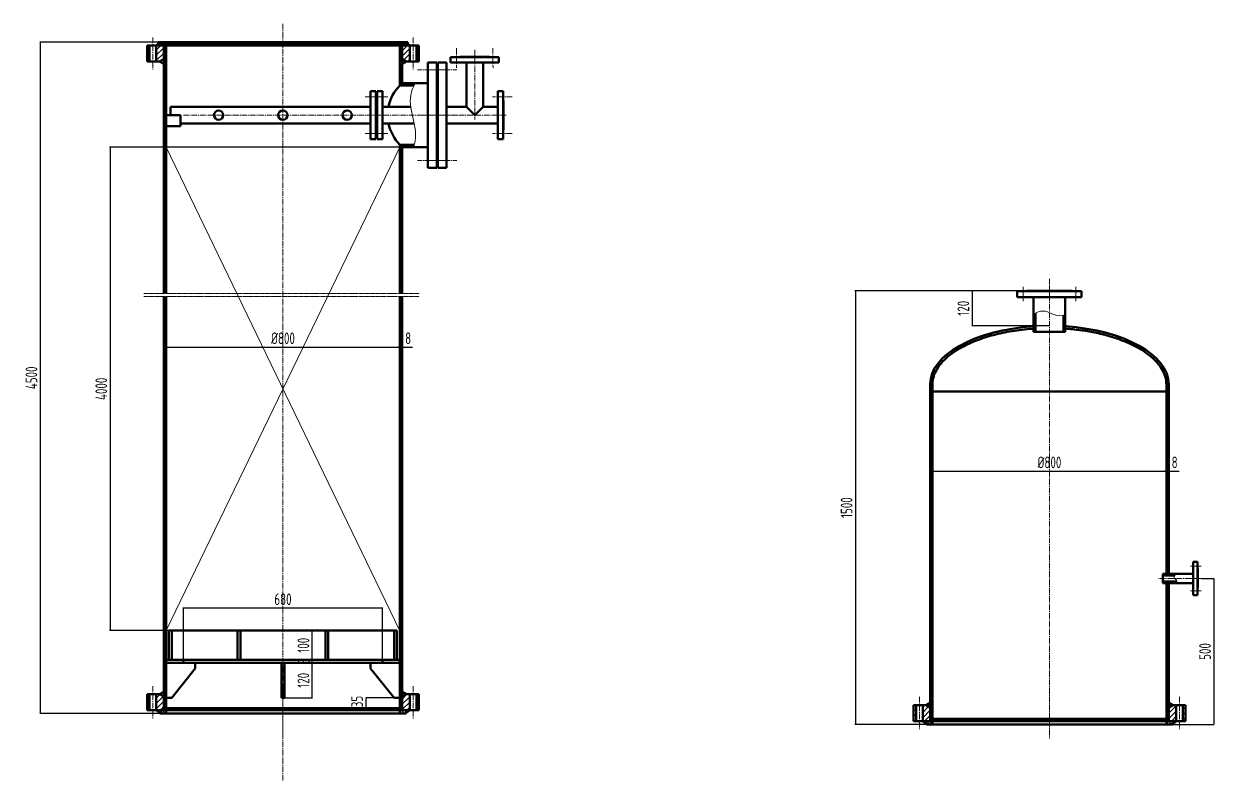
# Model space of a CAD drawing. Header units: millimetres. Extents: x -4783 to 11684, y 6425 to 68023.
# Drawn here: x 7611 to 11684, y 32023 to 34616 of the extents above; entities that cross this region are included whole.
import ezdxf

# ---------------------------------------------------------------- set-up
doc = ezdxf.new("R2010")
doc.units = ezdxf.units.MM
doc.linetypes.add('CENTER2', pattern=[28.575, 19.05, -3.175, 3.175, -3.175])
doc.linetypes.add('JIS_09_15', pattern=[18.9, 15, -0.9, 0.6, -0.9, 0.6, -0.9])
for name, color, linetype, lineweight in [('中心线', 1, 'CENTER2', 15), ('双点划线', 4, 'JIS_09_15', 15), ('尺寸线', 3, 'Continuous', 15), ('细实线', 2, 'Continuous', 15), ('轮廓线', 7, 'Continuous', 50)]:
    doc.layers.add(name, color=color, linetype=linetype, lineweight=lineweight)
doc.styles.add('工程字', font='gbenor.shx', dxfattribs={"width": 0.8, "bigfont": 'gbcbig.shx'})
doc.dimstyles.new('ISO-25', dxfattribs={"dimtxt": 40, "dimasz": 2.5, "dimexe": 1.25, "dimexo": 0.625, "dimgap": 10, "dimtad": 1, "dimdec": 0, "dimtxsty": '工程字', "dimcen": 2.5, "dimadec": 0, "dimazin": 0, "dimtfac": 1, "dimtdec": 0, "dimtmove": 0, "dimatfit": 3, "dimfxl": 0, "dimarcsym": 0})
pattern_1 = [(45, (6186.743, 33689.995), (-8.980256, 8.980256), [])]
pattern_2 = [(135, (6186.743, 33689.995), (-4.490128, -4.490128), [])]
pattern_3 = [(135, (6186.743, 33689.9953), (-1.122532, -1.122532), []), (225, (6186.743, 33689.9953), (1.122532, -1.122532), [])]
pattern_4 = [(45, (6186.743, 31111.843), (-8.980256, 8.980256), [])]
pattern_5 = [(135, (6186.743, 31111.8434), (-4.490128, -4.490128), [])]
pattern_6 = [(135, (6186.743, 31111.8434), (-1.122532, -1.122532), []), (225, (6186.743, 31111.8434), (1.122532, -1.122532), [])]
pattern_7 = [(45, (-2311.275, -1142.728), (-8.980256, 8.980256), [])]
pattern_8 = [(135, (-2311.275, -1142.728), (-4.490128, -4.490128), [])]
pattern_9 = [(135, (-2311.2753, -1142.7277), (-1.122532, -1.122532), []), (225, (-2311.2753, -1142.7277), (1.122532, -1.122532), [])]

# ---------------------------------------------------------------- blocks, each defined once
blk = doc.blocks.new('PL50-1.0RF')
at = {"layer": '中心线'}
for p, q in [((-62.5, 49.3), (-62.5, -18.3)), ((62.5, 49.3), (62.5, -18.3))]:
    blk.add_line(p, q, dxfattribs=at)
at = {"layer": '轮廓线'}
for p, q in [((0, 18), (-82.5, 18)), ((-82.5, 18), (-82.5, 0)), ((-82.5, 0), (0, 0)), ((-50, 20), (-50, 18)), ((0, 20), (-50, 20)), ((0, 20), (50, 20)), ((0, 18), (82.5, 18)), ((82.5, 0), (0, 0)), ((50, 20), (50, 18)), ((82.5, 18), (82.5, 0))]:
    blk.add_line(p, q, dxfattribs=at)
blk = doc.blocks.new('PL200-2.5RF')
at = {"layer": '中心线'}
for p, q in [((-155, 64.9), (-155, -35.4)), ((0, 64.9), (0, -35.4)), ((155, 64.9), (155, -35.4))]:
    blk.add_line(p, q, dxfattribs=at)
at = {"layer": '轮廓线'}
for p, q in [((-180, 30), (180, 30)), ((-180, 0), (-180, 30)), ((180, 0), (-180, 0)), ((-137, 32), (137, 32)), ((-137, 32), (-137, 30)), ((137, 32), (137, 30)), ((180, 30), (180, 0))]:
    blk.add_line(p, q, dxfattribs=at)
blk = doc.blocks.new('*D139')
at = {"layer": 'Defpoints', "color": 0}
for p in [(8070.5, 34553.4), (7667.6, 32254.6), (8077, 32254.6)]:
    blk.add_point(p, dxfattribs=at)
at = {"layer": '尺寸线', "color": 0, "lineweight": -2}
for p, q in [((8069.9, 34553.4), (7666.4, 34553.4)), ((7667.6, 34550.9), (7667.6, 32257.1)), ((8076.4, 32254.6), (7666.4, 32254.6))]:
    blk.add_line(p, q, dxfattribs=at)
at = {"layer": '尺寸线', "color": 0}
for points in [[(7667.2, 34550.9), (7668.1, 34550.9), (7667.6, 34553.4)], [(7667.2, 32257.1), (7668.1, 32257.1), (7667.6, 32254.6)]]:
    blk.add_solid(points, dxfattribs=at)
at = {"layer": '尺寸线', "color": 0, "insert": (7637.6, 33404), "char_height": 40, "attachment_point": 5, "rotation": 90, "style": '工程字'}
blk.add_mtext('4500', dxfattribs=at)
blk = doc.blocks.new('PL25-1.0RF')
at = {"layer": '中心线', "linetype": 'Continuous'}
for p, q in [((-42.5, 27.1), (-42.5, -9.1)), ((0, 27.1), (0, -9.1)), ((42.5, 27.1), (42.5, -9.1))]:
    blk.add_line(p, q, dxfattribs=at)
at = {"layer": '轮廓线', "linetype": 'Continuous'}
for p, q in [((-57.5, 14), (57.5, 14)), ((-57.5, 0), (-57.5, 14)), ((57.5, 0), (-57.5, 0)), ((-32.5, 16), (32.5, 16)), ((-32.5, 16), (-32.5, 14)), ((32.5, 16), (32.5, 14)), ((57.5, 14), (57.5, 0))]:
    blk.add_line(p, q, dxfattribs=at)
blk = doc.blocks.new('PL100-1.0RF')
at = {"layer": '中心线', "linetype": 'Continuous'}
for p, q in [((-90, 35.8), (-90, -13.2)), ((0, 35.8), (0, -13.2)), ((90, 35.8), (90, -13.2))]:
    blk.add_line(p, q, dxfattribs=at)
at = {"layer": '轮廓线', "linetype": 'Continuous'}
for p, q in [((-110, 20), (110, 20)), ((-110, 0), (-110, 20)), ((110, 0), (-110, 0)), ((-78, 22), (78, 22)), ((-78, 22), (-78, 20)), ((78, 22), (78, 20)), ((110, 20), (110, 0))]:
    blk.add_line(p, q, dxfattribs=at)
blk = doc.blocks.new('塔帽')
at = {"layer": '细实线'}
h = blk.add_hatch(dxfattribs=at)
h.set_pattern_fill('ANSI31', color=256, scale=4, style=0)
h.set_pattern_definition(pattern_7)
h.paths.add_polyline_path([(-456.5, 66), (-465, 66), (-465, 12), (-456.5, 12)])
h.paths.add_polyline_path([(-433.5, 12), (-408, 12), (-408, 58), (-421.9, 66), (-433.5, 66)])
h = blk.add_hatch(dxfattribs=at)
h.set_pattern_fill('ANSI31', color=256, scale=4, style=0)
h.set_pattern_definition(pattern_7)
h.paths.add_polyline_path([(433.5, 66), (421.9, 66), (408, 58), (408, 12), (433.5, 12)])
h.paths.add_polyline_path([(465, 66), (456.5, 66), (456.5, 12), (465, 12)])
h = blk.add_hatch(dxfattribs=at)
h.set_pattern_fill('ANSI37', color=256, scale=0.5, angle=90, style=0)
h.set_pattern_definition(pattern_9)
h.paths.add_polyline_path([(-427.5, 12), (-433.5, 12), (-427.5, 6)])
h = blk.add_hatch(dxfattribs=at)
h.set_pattern_fill('ANSI31', color=256, scale=2, angle=90, style=0)
h.set_pattern_definition(pattern_8)
h.paths.add_polyline_path([(-427.5, 12), (-427.5, 6), (-421, 6), (-421, 0), (-400, 0), (-400, 12)])
h = blk.add_hatch(dxfattribs=at)
h.set_pattern_fill('ANSI31', color=256, scale=2, angle=90, style=0)
h.set_pattern_definition(pattern_8)
h.paths.add_polyline_path([(400, 12), (400, 0), (421, 0), (421, 6), (427.5, 6), (427.5, 12)])
h = blk.add_hatch(dxfattribs=at)
h.set_pattern_fill('ANSI37', color=256, scale=0.5, angle=90, style=0)
h.set_pattern_definition(pattern_9)
h.paths.add_polyline_path([(433.5, 12), (427.5, 12), (427.5, 6)])
at = {"layer": '中心线'}
for p, q in [((0, 1525.2), (0, -25.8)), ((482.9, 500), (374.5, 500)), ((0, 123.8), (0, -49)), ((-445, 94.3), (-445, -16.3)), ((445, 94.3), (445, -16.3))]:
    blk.add_line(p, q, dxfattribs=at)
at = {"layer": '细实线'}
for points, start_tangent, end_tangent in [([(-54, 1403.4), (-14, 1414.7), (15.4, 1403.1), (54, 1403.4)], (0.707107, 0.707107), (0.876421, 0.481546)), ([(431.8, 516), (427.3, 501.4), (435, 493.6), (435, 484)], (-0.499136, -0.866523), (-0.402449, -0.915442))]:
    blk.add_spline(points, degree=3, dxfattribs=dict(at, start_tangent=start_tangent, end_tangent=end_tangent))
at = {"layer": '轮廓线'}
for p, q in [((-54, 1343.8), (-54, 1463)), ((54, 1463), (54, 1343.8)), ((-48, 1343.8), (-48, 1408.2)), ((48, 1400.9), (48, 1343.8)), ((54, 1343.8), (-54, 1343.8)), ((-408, 1165), (-408, 19)), ((-400, 1165), (-400, 19)), ((400, 1165), (400, 516)), ((408, 1165), (408, 516)), ((-408, 1140), (408, 1140)), ((492, 516), (387.7, 516)), ((387.7, 516), (387.7, 484)), ((428.5, 510), (387.7, 510)), ((387.7, 490), (436.1, 490)), ((387.7, 484), (492, 484)), ((400, 484), (400, 19)), ((408, 484), (408, 19)), ((-465, 66), (-421.9, 66)), ((-465, 12), (-465, 66)), ((-456.5, 66), (-456.5, 12)), ((-433.5, 66), (-433.5, 12)), ((-421.9, 66), (-408, 74)), ((-408, 58), (-421.9, 66)), ((-408, 58), (-408, 12)), ((421.9, 66), (408, 74)), ((408, 58), (421.9, 66)), ((408, 58), (408, 12)), ((421.9, 66), (465, 66)), ((433.5, 66), (433.5, 12)), ((456.5, 66), (456.5, 12)), ((465, 66), (465, 12)), ((465, 12), (-465, 12)), ((-427.5, 6), (-433.5, 12)), ((-427.5, 12), (-427.5, 6)), ((-421, 6), (-427.5, 6)), ((-421, 6), (-421, 0)), ((421, 0), (-421, 0)), ((-400, 19), (-408, 19)), ((-408, 19), (408, 19)), ((-400, 12), (-400, 0)), ((400, 12), (400, 0)), ((427.5, 6), (421, 6)), ((421, 6), (421, 0)), ((427.5, 12), (427.5, 6)), ((427.5, 6), (433.5, 12))]:
    blk.add_line(p, q, dxfattribs=at)
for start_param, end_param in [(4.845131, 6.283185), (3.141593, 4.579647)]:
    blk.add_ellipse((0, 1165), major_axis=(-408, 0), ratio=0.490196, start_param=start_param, end_param=end_param, dxfattribs=at)
for points, knots in [([(-54, 1355.2), (-58.9, 1354.9), (-63.8, 1354.5), (-91.5, 1352.2), (-114.1, 1349.3), (-157.9, 1341.6), (-179, 1336.8), (-219.4, 1325.6), (-238.5, 1319.2), (-274.2, 1304.8), (-290.7, 1296.8), (-317.8, 1281.3), (-329, 1274), (-349, 1258.7), (-357.8, 1250.7), (-373, 1234.3), (-379.4, 1225.9), (-389.6, 1209), (-393.4, 1200.4), (-398.6, 1183.2), (-399.9, 1174.6), (-400, 1165.6), (-400, 1165.3), (-400, 1165)], [4.846436, 4.846436, 4.846436, 4.846436, 4.88308, 4.88308, 5.055791, 5.055791, 5.228501, 5.228501, 5.401211, 5.401211, 5.573922, 5.573922, 5.714723, 5.714723, 5.855524, 5.855524, 5.996326, 5.996326, 6.137127, 6.137127, 6.277929, 6.277929, 6.283185, 6.283185, 6.283185, 6.283185]), ([(400, 1165), (400, 1173), (398.9, 1181), (394.6, 1197), (391.4, 1205), (382.8, 1220.8), (377.4, 1228.6), (364.4, 1244), (356.9, 1251.5), (339.7, 1266.1), (330.1, 1273.1), (309, 1286.6), (297.6, 1293.1), (273, 1305.1), (259.8, 1310.8), (232.1, 1321.3), (217.5, 1326.1), (187.1, 1334.7), (171.3, 1338.5), (138.9, 1345.1), (122.2, 1347.9), (88.4, 1352.4), (71.3, 1354.1), (54, 1355.2)], [3.141593, 3.141593, 3.141593, 3.141593, 3.272324, 3.272324, 3.403056, 3.403056, 3.533787, 3.533787, 3.664518, 3.664518, 3.79525, 3.79525, 3.925981, 3.925981, 4.056713, 4.056713, 4.187444, 4.187444, 4.318176, 4.318176, 4.448907, 4.448907, 4.578342, 4.578342, 4.578342, 4.578342])]:
    blk.add_open_spline(points, degree=3, knots=knots, dxfattribs=at)
at = {"layer": '中心线'}
blk.add_blockref('PL100-1.0RF', (0, 1463), dxfattribs=at)
at = {"layer": '轮廓线', "rotation": 270}
blk.add_blockref('PL25-1.0RF', (492, 500), dxfattribs=at)
blk = doc.blocks.new('*D134')
at = {"layer": 'Defpoints', "color": 0}
for p in [(11042.3, 33702.2), (10456.3, 32217.2), (10699.3, 32217.2)]:
    blk.add_point(p, dxfattribs=at)
at = {"layer": '尺寸线', "color": 0, "lineweight": -2}
for p, q in [((11041.7, 33702.2), (10455, 33702.2)), ((10456.3, 33699.7), (10456.3, 32219.7)), ((10698.7, 32217.2), (10455, 32217.2))]:
    blk.add_line(p, q, dxfattribs=at)
at = {"layer": '尺寸线', "color": 0}
for points in [[(10455.9, 33699.7), (10456.7, 33699.7), (10456.3, 33702.2)], [(10455.9, 32219.7), (10456.7, 32219.7), (10456.3, 32217.2)]]:
    blk.add_solid(points, dxfattribs=at)
at = {"layer": '尺寸线', "color": 0, "insert": (10426.3, 32959.7), "char_height": 40, "attachment_point": 5, "rotation": 90, "style": '工程字'}
blk.add_mtext('1500', dxfattribs=at)
blk = doc.blocks.new('*D135')
at = {"layer": 'Defpoints', "color": 0}
for p in [(11639.4, 32717.2), (11541.3, 32217.2), (11682.7, 32217.2)]:
    blk.add_point(p, dxfattribs=at)
at = {"layer": '尺寸线', "color": 0, "lineweight": -2}
for p, q in [((11640.1, 32717.2), (11684, 32717.2)), ((11682.7, 32714.7), (11682.7, 32219.7)), ((11541.9, 32217.2), (11684, 32217.2))]:
    blk.add_line(p, q, dxfattribs=at)
at = {"layer": '尺寸线', "color": 0}
for points in [[(11682.3, 32714.7), (11683.1, 32714.7), (11682.7, 32717.2)], [(11682.3, 32219.7), (11683.1, 32219.7), (11682.7, 32217.2)]]:
    blk.add_solid(points, dxfattribs=at)
at = {"layer": '尺寸线', "color": 0, "insert": (11652.7, 32467.2), "char_height": 40, "attachment_point": 5, "rotation": 90, "style": '工程字'}
blk.add_mtext('500', dxfattribs=at)
blk = doc.blocks.new('*D136')
at = {"layer": 'Defpoints', "color": 0}
for p in [(11042.3, 33702.2), (10855.8, 33582.3), (11120.3, 33582.3)]:
    blk.add_point(p, dxfattribs=at)
at = {"layer": '尺寸线', "color": 0, "lineweight": -2}
for p, q in [((11041.7, 33702.2), (10854.5, 33702.2)), ((10855.8, 33699.7), (10855.8, 33584.8)), ((11119.7, 33582.3), (10854.5, 33582.3))]:
    blk.add_line(p, q, dxfattribs=at)
at = {"layer": '尺寸线', "color": 0}
for points in [[(10855.3, 33699.7), (10856.2, 33699.7), (10855.8, 33702.2)], [(10855.3, 33584.8), (10856.2, 33584.8), (10855.8, 33582.3)]]:
    blk.add_solid(points, dxfattribs=at)
at = {"layer": '尺寸线', "color": 0, "insert": (10825.8, 33642.2), "char_height": 40, "attachment_point": 5, "rotation": 90, "style": '工程字'}
blk.add_mtext('120', dxfattribs=at)
blk = doc.blocks.new('*D137')
at = {"layer": 'Defpoints', "color": 0}
for p in [(10720.3, 33108), (11520.3, 33108), (11520.3, 33084.6)]:
    blk.add_point(p, dxfattribs=at)
at = {"layer": '尺寸线', "color": 0, "lineweight": -2}
for p, q in [((10720.3, 33107.4), (10720.3, 33083.3)), ((10722.8, 33084.6), (11517.8, 33084.6)), ((11520.3, 33107.4), (11520.3, 33083.3))]:
    blk.add_line(p, q, dxfattribs=at)
at = {"layer": '尺寸线', "color": 0}
for points in [[(10722.8, 33085), (10722.8, 33084.1), (10720.3, 33084.6)], [(11517.8, 33085), (11517.8, 33084.1), (11520.3, 33084.6)]]:
    blk.add_solid(points, dxfattribs=at)
at = {"layer": '尺寸线', "color": 0, "insert": (11120.3, 33114.6), "char_height": 40, "attachment_point": 5, "style": '工程字'}
blk.add_mtext('%%C800', dxfattribs=at)
blk = doc.blocks.new('*D138')
at = {"layer": 'Defpoints', "color": 0}
for p in [(11520.3, 33084.6), (11528.3, 33084.6), (11528.3, 33084.6)]:
    blk.add_point(p, dxfattribs=at)
at = {"layer": '尺寸线', "color": 0, "lineweight": -2}
for p, q in [((11517.8, 33084.6), (11515.3, 33084.6)), ((11520.3, 33085.2), (11520.3, 33085.8)), ((11520.3, 33084.6), (11528.3, 33084.6)), ((11528.3, 33085.2), (11528.3, 33085.8)), ((11530.8, 33084.6), (11564, 33084.6))]:
    blk.add_line(p, q, dxfattribs=at)
at = {"layer": '尺寸线', "color": 0}
for points in [[(11517.8, 33085), (11517.8, 33084.1), (11520.3, 33084.6)], [(11530.8, 33085), (11530.8, 33084.1), (11528.3, 33084.6)]]:
    blk.add_solid(points, dxfattribs=at)
at = {"layer": '尺寸线', "color": 0, "insert": (11548.6, 33114.6), "char_height": 40, "attachment_point": 5, "style": '工程字'}
blk.add_mtext('8', dxfattribs=at)
blk = doc.blocks.new('*D129')
at = {"layer": 'Defpoints', "color": 0}
for p in [(8898, 33509.4), (8098, 33357.2), (8898, 33357.2)]:
    blk.add_point(p, dxfattribs=at)
at = {"layer": '尺寸线', "color": 0, "lineweight": -2}
for p, q in [((8098, 33357.8), (8098, 33510.6)), ((8100.5, 33509.4), (8895.5, 33509.4)), ((8898, 33357.8), (8898, 33510.6))]:
    blk.add_line(p, q, dxfattribs=at)
at = {"layer": '尺寸线', "color": 0}
for points in [[(8100.5, 33509.8), (8100.5, 33508.9), (8098, 33509.4)], [(8895.5, 33509.8), (8895.5, 33508.9), (8898, 33509.4)]]:
    blk.add_solid(points, dxfattribs=at)
at = {"layer": '尺寸线', "color": 0, "insert": (8498, 33539.4), "char_height": 40, "attachment_point": 5, "style": '工程字'}
blk.add_mtext('%%C800', dxfattribs=at)
blk = doc.blocks.new('*D130')
at = {"layer": 'Defpoints', "color": 0}
for p in [(8898, 33509.4), (8906, 33509.4), (8906, 33509.4)]:
    blk.add_point(p, dxfattribs=at)
at = {"layer": '尺寸线', "color": 0, "lineweight": -2}
for p, q in [((8895.5, 33509.4), (8893, 33509.4)), ((8898, 33510), (8898, 33510.6)), ((8898, 33509.4), (8906, 33509.4)), ((8906, 33510), (8906, 33510.6)), ((8908.5, 33509.4), (8941.7, 33509.4))]:
    blk.add_line(p, q, dxfattribs=at)
at = {"layer": '尺寸线', "color": 0}
for points in [[(8895.5, 33509.8), (8895.5, 33508.9), (8898, 33509.4)], [(8908.5, 33509.8), (8908.5, 33508.9), (8906, 33509.4)]]:
    blk.add_solid(points, dxfattribs=at)
at = {"layer": '尺寸线', "color": 0, "insert": (8926.4, 33539.4), "char_height": 40, "attachment_point": 5, "style": '工程字'}
blk.add_mtext('8', dxfattribs=at)
blk = doc.blocks.new('*D140')
at = {"layer": 'Defpoints', "color": 0}
for p in [(8898, 34193.9), (7906.3, 32538.6), (8108, 32538.6)]:
    blk.add_point(p, dxfattribs=at)
at = {"layer": '尺寸线', "color": 0, "lineweight": -2}
for p, q in [((8897.4, 34193.9), (7905.1, 34193.9)), ((7906.3, 34191.4), (7906.3, 32541.1)), ((8107.4, 32538.6), (7905.1, 32538.6))]:
    blk.add_line(p, q, dxfattribs=at)
at = {"layer": '尺寸线', "color": 0}
for points in [[(7905.9, 34191.4), (7906.7, 34191.4), (7906.3, 34193.9)], [(7905.9, 32541.1), (7906.7, 32541.1), (7906.3, 32538.6)]]:
    blk.add_solid(points, dxfattribs=at)
at = {"layer": '尺寸线', "color": 0, "insert": (7876.3, 33366.3), "char_height": 40, "attachment_point": 5, "rotation": 90, "style": '工程字'}
blk.add_mtext('4000', dxfattribs=at)
blk = doc.blocks.new('*D141')
at = {"layer": 'Defpoints', "color": 0}
for p in [(8838, 32616.1), (8158, 32438.6), (8838, 32438.6)]:
    blk.add_point(p, dxfattribs=at)
at = {"layer": '尺寸线', "color": 0, "lineweight": -2}
for p, q in [((8158, 32439.2), (8158, 32617.3)), ((8160.5, 32616.1), (8835.5, 32616.1)), ((8838, 32439.2), (8838, 32617.3))]:
    blk.add_line(p, q, dxfattribs=at)
at = {"layer": '尺寸线', "color": 0}
for points in [[(8160.5, 32616.5), (8160.5, 32615.7), (8158, 32616.1)], [(8835.5, 32616.5), (8835.5, 32615.7), (8838, 32616.1)]]:
    blk.add_solid(points, dxfattribs=at)
at = {"layer": '尺寸线', "color": 0, "insert": (8498, 32646.1), "char_height": 40, "attachment_point": 5, "style": '工程字'}
blk.add_mtext('680', dxfattribs=at)
blk = doc.blocks.new('*D142')
at = {"layer": 'Defpoints', "color": 0}
for p in [(8782.5, 32308.6), (8878, 32308.6), (8898, 32273.6)]:
    blk.add_point(p, dxfattribs=at)
at = {"layer": '尺寸线', "color": 0, "lineweight": -2}
for p, q in [((8877.4, 32308.6), (8781.3, 32308.6)), ((8782.5, 32276.1), (8782.5, 32306.1)), ((8897.4, 32273.6), (8781.3, 32273.6))]:
    blk.add_line(p, q, dxfattribs=at)
at = {"layer": '尺寸线', "color": 0}
for points in [[(8782.1, 32306.1), (8782.9, 32306.1), (8782.5, 32308.6)], [(8782.1, 32276.1), (8782.9, 32276.1), (8782.5, 32273.6)]]:
    blk.add_solid(points, dxfattribs=at)
at = {"layer": '尺寸线', "color": 0, "insert": (8751.5, 32296), "char_height": 40, "attachment_point": 5, "rotation": 90, "style": '工程字'}
blk.add_mtext('35', dxfattribs=at)
blk = doc.blocks.new('*D143')
at = {"layer": 'Defpoints', "color": 0}
for p in [(8503, 32428.6), (8598.1, 32428.6), (8503, 32308.6)]:
    blk.add_point(p, dxfattribs=at)
at = {"layer": '尺寸线', "color": 0, "lineweight": -2}
for p, q in [((8503.6, 32428.6), (8599.3, 32428.6)), ((8598.1, 32311.1), (8598.1, 32426.1)), ((8503.6, 32308.6), (8599.3, 32308.6))]:
    blk.add_line(p, q, dxfattribs=at)
at = {"layer": '尺寸线', "color": 0}
for points in [[(8597.7, 32426.1), (8598.5, 32426.1), (8598.1, 32428.6)], [(8597.7, 32311.1), (8598.5, 32311.1), (8598.1, 32308.6)]]:
    blk.add_solid(points, dxfattribs=at)
at = {"layer": '尺寸线', "color": 0, "insert": (8568.1, 32368.6), "char_height": 40, "attachment_point": 5, "rotation": 90, "style": '工程字'}
blk.add_mtext('120', dxfattribs=at)
blk = doc.blocks.new('*D144')
at = {"layer": 'Defpoints', "color": 0}
for p in [(8598.1, 32538.6), (8598.1, 32538.6), (8598.1, 32438.6)]:
    blk.add_point(p, dxfattribs=at)
at = {"layer": '尺寸线', "color": 0, "lineweight": -2}
for p, q in [((8597.5, 32538.6), (8596.8, 32538.6)), ((8598.1, 32441.1), (8598.1, 32536.1)), ((8597.5, 32438.6), (8596.8, 32438.6))]:
    blk.add_line(p, q, dxfattribs=at)
at = {"layer": '尺寸线', "color": 0}
for points in [[(8597.7, 32536.1), (8598.5, 32536.1), (8598.1, 32538.6)], [(8597.7, 32441.1), (8598.5, 32441.1), (8598.1, 32438.6)]]:
    blk.add_solid(points, dxfattribs=at)
at = {"layer": '尺寸线', "color": 0, "insert": (8568.1, 32488.6), "char_height": 40, "attachment_point": 5, "rotation": 90, "style": '工程字'}
blk.add_mtext('100', dxfattribs=at)
blk = doc.blocks.new('*D131')
at = {"layer": 'Defpoints', "color": 0}
for p in [(8598.1, 32438.6), (8598.1, 32438.6), (8598.1, 32428.6)]:
    blk.add_point(p, dxfattribs=at)
at = {"layer": '尺寸线', "color": 0, "lineweight": -2}
for p, q in [((8597.5, 32438.6), (8596.8, 32438.6)), ((8597.5, 32428.6), (8596.8, 32428.6)), ((8598.1, 32441.1), (8598.1, 32443.6)), ((8598.1, 32428.6), (8598.1, 32438.6)), ((8598.1, 32426.1), (8598.1, 32423.6))]:
    blk.add_line(p, q, dxfattribs=at)
at = {"layer": '尺寸线', "color": 0}
for points in [[(8597.7, 32441.1), (8598.5, 32441.1), (8598.1, 32438.6)], [(8597.7, 32426.1), (8598.5, 32426.1), (8598.1, 32428.6)]]:
    blk.add_solid(points, dxfattribs=at)
at = {"layer": '尺寸线', "color": 0, "insert": (8569.2, 32433.4), "char_height": 40, "attachment_point": 5, "rotation": 90, "style": '工程字'}
blk.add_mtext('8', dxfattribs=at)

msp = doc.modelspace()

# ---------------------------------------------------------------- hatches: boundary and pattern name
at = {"layer": '细实线'}
h = msp.add_hatch(dxfattribs=at)
h.set_pattern_fill('ANSI31', color=256, scale=4, style=0)
h.set_pattern_definition(pattern_1)
h.paths.add_polyline_path([(8041.5183, 34541.4457), (8033.0183, 34541.4457), (8033.0183, 34487.4457), (8041.5183, 34487.4457)])
h.paths.add_polyline_path([(8090.0183, 34541.4457), (8064.5183, 34541.4457), (8064.5183, 34487.4457), (8076.1619, 34487.4457), (8090.0183, 34495.4457)])
h = msp.add_hatch(dxfattribs=at)
h.set_pattern_fill('ANSI37', color=256, scale=0.5, angle=90, style=0)
h.set_pattern_definition(pattern_3)
h.paths.add_polyline_path([(8070.5183, 34547.4457), (8064.5183, 34541.4457), (8070.5183, 34541.4457)])
h = msp.add_hatch(dxfattribs=at)
h.set_pattern_fill('ANSI31', color=256, scale=2, angle=90, style=0)
h.set_pattern_definition(pattern_2)
h.paths.add_polyline_path([(8098.0183, 34547.4457), (8075.5183, 34547.4457), (8075.5183, 34553.4457), (8070.5183, 34553.4457), (8070.5183, 34541.4457), (8098.0183, 34541.4457)])
h = msp.add_hatch(dxfattribs=at)
h.set_pattern_fill('ANSI31', color=256, scale=2, angle=90, style=0)
h.set_pattern_definition(pattern_2)
h.paths.add_polyline_path([(8925.5183, 34553.4457), (8920.5183, 34553.4457), (8920.5183, 34547.4457), (8898.0183, 34547.4457), (8898.0183, 34541.4457), (8925.5183, 34541.4457)])
h = msp.add_hatch(dxfattribs=at)
h.set_pattern_fill('ANSI31', color=256, scale=4, style=0)
h.set_pattern_definition(pattern_1)
h.paths.add_polyline_path([(8906.0183, 34495.4457), (8919.8747, 34487.4457), (8931.5183, 34487.4457), (8931.5183, 34541.4457), (8906.0183, 34541.4457)])
h.paths.add_polyline_path([(8954.5183, 34487.4457), (8963.0183, 34487.4457), (8963.0183, 34541.4457), (8954.5183, 34541.4457)])
h = msp.add_hatch(dxfattribs=at)
h.set_pattern_fill('ANSI37', color=256, scale=0.5, angle=90, style=0)
h.set_pattern_definition(pattern_3)
h.paths.add_polyline_path([(8925.5183, 34547.4457), (8925.5183, 34541.4457), (8931.5183, 34541.4457)])
h = msp.add_hatch(dxfattribs=at)
h.set_pattern_fill('ANSI31', color=256, scale=4, style=0)
h.set_pattern_definition(pattern_4)
h.paths.add_polyline_path([(8041.5183, 32320.5712), (8033.0183, 32320.5712), (8033.0183, 32266.5712), (8041.5183, 32266.5712)])
h.paths.add_polyline_path([(8064.5183, 32266.5712), (8090.0183, 32266.5712), (8090.0183, 32312.5712), (8076.1619, 32320.5712), (8064.5183, 32320.5712)])
h = msp.add_hatch(dxfattribs=at)
h.set_pattern_fill('ANSI31', color=256, scale=4, style=0)
h.set_pattern_definition(pattern_4)
h.paths.add_polyline_path([(8931.5183, 32320.5712), (8919.8747, 32320.5712), (8906.0183, 32312.5712), (8906.0183, 32266.5712), (8931.5183, 32266.5712)])
h.paths.add_polyline_path([(8963.0183, 32320.5712), (8954.5183, 32320.5712), (8954.5183, 32266.5712), (8963.0183, 32266.5712)])
h = msp.add_hatch(dxfattribs=at)
h.set_pattern_fill('ANSI37', color=256, scale=0.5, angle=90, style=0)
h.set_pattern_definition(pattern_6)
h.paths.add_polyline_path([(8064.5183, 32266.5712), (8070.5183, 32260.5712), (8070.5183, 32266.5712)])
h = msp.add_hatch(dxfattribs=at)
h.set_pattern_fill('ANSI31', color=256, scale=2, angle=90, style=0)
h.set_pattern_definition(pattern_5)
h.paths.add_polyline_path([(8070.5183, 32266.5712), (8070.5183, 32260.5712), (8077.0183, 32260.5712), (8077.0183, 32254.5712), (8098.0183, 32254.5712), (8098.0183, 32266.5712)])
h = msp.add_hatch(dxfattribs=at)
h.set_pattern_fill('ANSI31', color=256, scale=2, angle=90, style=0)
h.set_pattern_definition(pattern_5)
h.paths.add_polyline_path([(8898.0183, 32266.5712), (8898.0183, 32254.5712), (8919.0183, 32254.5712), (8919.0183, 32260.5712), (8925.5183, 32260.5712), (8925.5183, 32266.5712)])
h = msp.add_hatch(dxfattribs=at)
h.set_pattern_fill('ANSI37', color=256, scale=0.5, angle=90, style=0)
h.set_pattern_definition(pattern_6)
h.paths.add_polyline_path([(8925.5183, 32260.5712), (8931.5183, 32266.5712), (8925.5183, 32266.5712)])

# ---------------------------------------------------------------- linework, layer by layer
at = {"layer": '中心线'}
for p, q in [((8498.0183, 34616.0678), (8498.0183, 32023.0958)), ((8053.0183, 34569.705), (8053.0183, 34459.1865)), ((8943.0183, 34569.705), (8943.0183, 34459.1865)), ((9154.0183, 34526.8963), (9154.0183, 34287.9611)), ((9261.6096, 34303.4457), (8157.4845, 34303.4457)), ((8053.0183, 32348.8304), (8053.0183, 32238.3119)), ((8498.0183, 32340.936), (8498.0183, 32168.2064)), ((8943.0183, 32348.8304), (8943.0183, 32238.3119))]:
    msp.add_line(p, q, dxfattribs=at)
at = {"layer": '双点划线'}
for p, q in [((8021.9466, 33692.4115), (8965.2595, 33692.4115)), ((8021.9466, 33682.6461), (8965.2595, 33682.6461))]:
    msp.add_line(p, q, dxfattribs=at)
at = {"layer": '细实线'}
for p, q in [((8898.0183, 34193.9457), (8098.0183, 32538.8309)), ((8098.0183, 34193.9457), (8898.0183, 32538.1817))]:
    msp.add_line(p, q, dxfattribs=at)
at = {"layer": '细实线', "start_tangent": (-0.433386651, -0.901208084), "end_tangent": (-0.374354934, -0.927285492)}
msp.add_spline([(8950.0183, 34412.9457), (8935.2781, 34372.0425), (8944.9338, 34285.2195), (8944.9338, 34193.9457)], degree=3, dxfattribs=at)
at = {"layer": '轮廓线'}
for p, q in [((8033.0183, 34541.4457), (8963.0183, 34541.4457)), ((8033.0183, 34487.4457), (8033.0183, 34541.4457)), ((8041.5183, 34541.4457), (8041.5183, 34487.4457)), ((8064.5183, 34541.4457), (8070.5183, 34547.4457)), ((8064.5183, 34541.4457), (8064.5183, 34487.4457)), ((8070.5183, 34553.4457), (8925.5183, 34553.4457)), ((8070.5183, 34553.4457), (8070.5183, 34541.4457)), ((8075.5183, 34553.4457), (8075.5183, 34547.4457)), ((8075.5183, 34547.4457), (8920.5183, 34547.4457)), ((8090.0183, 34541.4457), (8090.0183, 33692.4115)), ((8098.0183, 34547.4457), (8098.0183, 34541.4457)), ((8098.0183, 34534.4457), (8098.0183, 34541.4457)), ((8898.0183, 34547.4457), (8898.0183, 34541.4457)), ((8898.0183, 34534.4457), (8898.0183, 34541.4457)), ((8906.0183, 34541.4457), (8906.0183, 34412.9457)), ((8920.5183, 34553.4457), (8920.5183, 34547.4457)), ((8925.5183, 34553.4457), (8925.5183, 34541.4457)), ((8931.5183, 34541.4457), (8925.5183, 34547.4457)), ((8931.5183, 34541.4457), (8931.5183, 34487.4457)), ((8954.5183, 34541.4457), (8954.5183, 34487.4457)), ((8963.0183, 34541.4457), (8963.0183, 34487.4457)), ((8090.0183, 34495.4457), (8076.1619, 34487.4457)), ((8098.0183, 34534.4457), (8090.0183, 34534.4457)), ((8098.0183, 34534.4457), (8098.0183, 33692.4115)), ((8898.0183, 34534.4457), (8898.0183, 34404.9457)), ((8898.0183, 34534.4457), (8906.0183, 34534.4457)), ((8906.0183, 34495.4457), (8919.8747, 34487.4457)), ((8076.1619, 34487.4457), (8033.0183, 34487.4457)), ((8076.1619, 34487.4457), (8090.0183, 34479.4457)), ((8919.8747, 34487.4457), (8906.0183, 34479.4457)), ((8963.0183, 34487.4457), (8919.8747, 34487.4457)), ((9125.5655, 34483.4458), (9125.5655, 34331.9457)), ((9182.5655, 34331.9457), (9182.5655, 34483.4458)), ((8994.0183, 34412.9457), (8898.0183, 34412.9457)), ((8946.2848, 34404.9457), (8898.0183, 34404.9457)), ((8798.0183, 34331.9457), (8113.0183, 34331.9457)), ((8113.0183, 34331.9457), (8113.0183, 34303.4457)), ((8935.355, 34331.9457), (8838.0183, 34331.9457)), ((9125.5655, 34331.9457), (9058.0183, 34331.9457)), ((9125.5655, 34331.9457), (9154.0655, 34303.4457)), ((9154.0655, 34303.4457), (9182.5655, 34331.9457)), ((9232.9779, 34331.9457), (9182.5655, 34331.9457)), ((8098.0183, 34303.4457), (8148.0183, 34303.4457)), ((8148.0183, 34303.4457), (8148.0183, 34265.4457)), ((8148.0183, 34265.4457), (8098.0183, 34265.4457)), ((8148.0183, 34274.9457), (8798.0183, 34274.9457)), ((8838.0183, 34274.9457), (8947.0604, 34274.9457)), ((9058.0183, 34274.9457), (9232.9779, 34274.9457)), ((8898.0183, 34201.9457), (8898.0183, 33692.4115)), ((8947.7166, 34201.9457), (8898.0183, 34201.9457)), ((8994.0183, 34193.9457), (8898.0183, 34193.9457)), ((8906.0183, 34193.9457), (8906.0183, 33692.4115)), ((8090.0183, 33682.6461), (8090.0183, 32266.5712)), ((8098.0183, 33682.6461), (8098.0183, 32273.5712)), ((8898.0183, 33682.6461), (8898.0183, 32273.5712)), ((8906.0183, 33682.6461), (8906.0183, 32266.5712)), ((8888.0183, 32538.5712), (8108.0183, 32538.5712)), ((8108.0183, 32538.5712), (8108.0183, 32438.5712)), ((8118.0183, 32538.5712), (8118.0183, 32438.5712)), ((8343.0183, 32538.5712), (8343.0183, 32438.5712)), ((8353.0183, 32538.5712), (8353.0183, 32438.5712)), ((8643.0183, 32538.5712), (8643.0183, 32438.5712)), ((8653.0183, 32538.5712), (8653.0183, 32438.5712)), ((8878.0183, 32538.5712), (8878.0183, 32438.5712)), ((8888.0183, 32538.5712), (8888.0183, 32438.5712)), ((8898.0183, 32438.5712), (8098.0183, 32438.5712)), ((8898.0183, 32428.5712), (8098.0183, 32428.5712)), ((8158.0183, 32428.5712), (8158.0183, 32438.5712)), ((8198.0183, 32428.5712), (8198.0183, 32408.5712)), ((8493.0183, 32308.5712), (8493.0183, 32428.5712)), ((8503.0183, 32428.5712), (8503.0183, 32308.5712)), ((8798.0183, 32428.5712), (8798.0183, 32408.5712)), ((8838.0183, 32428.5712), (8838.0183, 32438.5712)), ((8198.0183, 32408.5712), (8118.0183, 32308.5712)), ((8493.0183, 32408.5712), (8503.0183, 32408.5712)), ((8798.0183, 32408.5712), (8878.0183, 32308.5712)), ((8033.0183, 32320.5712), (8076.1619, 32320.5712)), ((8033.0183, 32266.5712), (8033.0183, 32320.5712)), ((8041.5183, 32320.5712), (8041.5183, 32266.5712)), ((8064.5183, 32320.5712), (8064.5183, 32266.5712)), ((8076.1619, 32320.5712), (8090.0183, 32328.5712)), ((8090.0183, 32312.5712), (8076.1619, 32320.5712)), ((8118.0183, 32308.5712), (8098.0183, 32308.5712)), ((8503.0183, 32308.5712), (8493.0183, 32308.5712)), ((8878.0183, 32308.5712), (8898.0183, 32308.5712)), ((8919.8747, 32320.5712), (8906.0183, 32328.5712)), ((8906.0183, 32312.5712), (8919.8747, 32320.5712)), ((8919.8747, 32320.5712), (8963.0183, 32320.5712)), ((8931.5183, 32320.5712), (8931.5183, 32266.5712)), ((8954.5183, 32320.5712), (8954.5183, 32266.5712)), ((8963.0183, 32320.5712), (8963.0183, 32266.5712)), ((8963.0183, 32266.5712), (8033.0183, 32266.5712)), ((8070.5183, 32260.5712), (8064.5183, 32266.5712)), ((8070.5183, 32266.5712), (8070.5183, 32260.5712)), ((8077.0183, 32260.5712), (8070.5183, 32260.5712)), ((8077.0183, 32260.5712), (8077.0183, 32254.5712)), ((8090.0183, 32273.5712), (8906.0183, 32273.5712)), ((8098.0183, 32273.5712), (8098.0183, 32254.5712)), ((8898.0183, 32266.5712), (8898.0183, 32254.5712)), ((8925.5183, 32260.5712), (8919.0183, 32260.5712)), ((8919.0183, 32260.5712), (8919.0183, 32254.5712)), ((8925.5183, 32266.5712), (8925.5183, 32260.5712)), ((8925.5183, 32260.5712), (8931.5183, 32266.5712)), ((8919.0183, 32254.5712), (8077.0183, 32254.5712))]:
    msp.add_line(p, q, dxfattribs=at)
for centre in [(8278.0183, 34303.4457), (8498.0183, 34303.4457), (8718.0183, 34303.4457)]:
    msp.add_circle(centre, 16, dxfattribs=at)
for start, end in [(135.6803354, 168.7311602), (191.3928091, 224.4898081)]:
    msp.add_arc((9001.4988, 34303.5996), 145.0577, start, end, dxfattribs=at)

# ---------------------------------------------------------------- block references
at = {"layer": '尺寸线', "rotation": 270}
msp.add_blockref('PL200-2.5RF', (8994.0183, 34303.4457), dxfattribs=at)
at = {"layer": '尺寸线', "xscale": -1, "rotation": 90}
msp.add_blockref('PL200-2.5RF', (9058.0183, 34303.4457), dxfattribs=at)
at = {"layer": '尺寸线'}
msp.add_blockref('塔帽', (11120.2967, 32217.1823), dxfattribs=at)
at = {"layer": '轮廓线'}
for p, rotation in [((9154.0655, 34483.4458), 0.1353398266676885), ((8798.0183, 34303.4457), 270), ((9232.9779, 34303.4457), 270)]:
    msp.add_blockref('PL50-1.0RF', p, dxfattribs=dict(at, rotation=rotation))
at = {"layer": '轮廓线', "xscale": -1, "rotation": 90}
msp.add_blockref('PL50-1.0RF', (8838.0183, 34303.4457), dxfattribs=at)

# ---------------------------------------------------------------- dimensions: what is measured, and where the dimension line sits
at = {"layer": '尺寸线'}
for base, p1, p2, text, picture, middle in [((7667.6465, 32254.5712), (8070.5183, 34553.4457), (8077.0183, 32254.5712), '4500', '*D139', (7637.6465, 33404.0085)), ((7906.3166, 32538.5712), (8898.0183, 34193.9457), (8108.0183, 32538.5712), '4000', '*D140', (7876.3166, 33366.2585)), ((10456.2781, 32217.1823), (11042.2967, 33702.1823), (10699.2967, 32217.1823), '1500', '*D134', (10426.2781, 32959.6823))]:
    dim = msp.add_linear_dim(base=base, p1=p1, p2=p2, angle=90, text=text, dimstyle='ISO-25', dxfattribs=at)
    dim.commit()
    dim.dimension.update_dxf_attribs({"geometry": picture, "text_midpoint": middle})
for base, p1, p2, picture, middle in [((10855.7554, 33582.2516), (11042.2967, 33702.1823), (11120.2967, 33582.2516), '*D136', (10825.7554, 33642.217)), ((11682.7149, 32217.1823), (11639.4282, 32717.1823), (11541.2967, 32217.1823), '*D135', (11652.7149, 32467.1823)), ((8598.0929, 32538.5712), (8598.0929, 32438.5712), (8598.0929, 32538.5712), '*D144', (8568.0929, 32488.5712)), ((8598.0929, 32428.5712), (8503.0183, 32308.5712), (8503.0183, 32428.5712), '*D143', (8568.0929, 32368.5712))]:
    dim = msp.add_linear_dim(base=base, p1=p1, p2=p2, angle=90, dimstyle='ISO-25', dxfattribs=at)
    dim.commit()
    dim.dimension.update_dxf_attribs({"geometry": picture, "text_midpoint": middle})
dim = msp.add_linear_dim(base=(8898.0183, 33509.3575), p1=(8098.0183, 33357.1945), p2=(8898.0183, 33357.1945), text='%%C800', dimstyle='ISO-25', dxfattribs=at)
dim.commit()
dim.dimension.update_dxf_attribs({"geometry": '*D129', "text_midpoint": (8498.0183, 33509.3575), "dimtype": 160})
for base, p1, p2, picture, middle in [((8906.0183, 33509.3575), (8898.0183, 33509.3575), (8906.0183, 33509.3575), '*D130', (8926.3516, 33539.3575)), ((11528.2967, 33084.5572), (11520.2967, 33084.5572), (11528.2967, 33084.5572), '*D138', (11548.6301, 33114.5572)), ((8838.0183, 32616.0808), (8158.0183, 32438.5712), (8838.0183, 32438.5712), '*D141', (8498.0183, 32646.0808))]:
    dim = msp.add_linear_dim(base=base, p1=p1, p2=p2, dimstyle='ISO-25', dxfattribs=at)
    dim.commit()
    dim.dimension.update_dxf_attribs({"geometry": picture, "text_midpoint": middle})
dim = msp.add_linear_dim(base=(11520.2967, 33084.5572), p1=(10720.2967, 33108.0206), p2=(11520.2967, 33108.0206), text='%%C800', dimstyle='ISO-25', dxfattribs=at)
dim.commit()
dim.dimension.update_dxf_attribs({"geometry": '*D137', "text_midpoint": (11120.2967, 33114.5572)})
dim = msp.add_linear_dim(base=(8598.0929, 32438.5712), p1=(8598.0929, 32428.5712), p2=(8598.0929, 32438.5712), angle=90, text='8', dimstyle='ISO-25', override={"dimtmove": 2}, dxfattribs=at)
dim.commit()
dim.dimension.update_dxf_attribs({"geometry": '*D131', "text_midpoint": (8569.224, 32433.4234), "dimtype": 160})
dim = msp.add_linear_dim(base=(8782.5019, 32308.5712), p1=(8898.0183, 32273.5712), p2=(8878.0183, 32308.5712), angle=90, dimstyle='ISO-25', override={"dimtmove": 2}, dxfattribs=at)
dim.commit()
dim.dimension.update_dxf_attribs({"geometry": '*D142', "text_midpoint": (8751.505, 32295.9726), "dimtype": 160})

doc.saveas('drawing.dxf')
